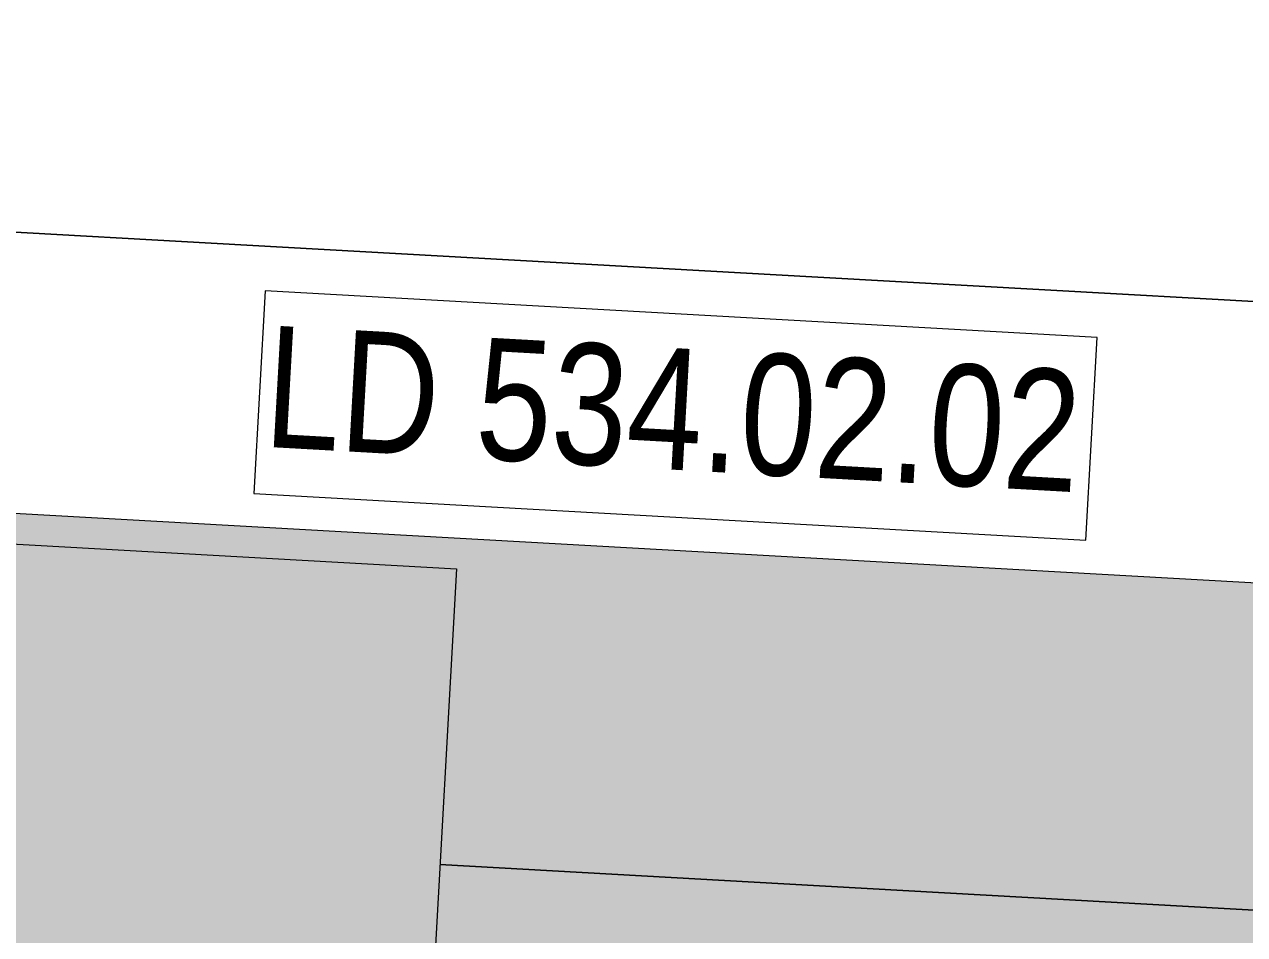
# Model space of a CAD drawing. Header units: metres. Extents: x -19025 to 34897, y -14024 to 26069.
# Drawn here: x -12645 to -11640, y 17415 to 18165 of the extents above; entities that cross this region are included whole.
import ezdxf

# ---------------------------------------------------------------- set-up
doc = ezdxf.new("R2010")
doc.units = ezdxf.units.M
doc.header["$MEASUREMENT"] = 0
for name, color, linetype in [('140 Bruestung Attika', 7, 'Continuous'), ('310 Dachkonstruktion massiv', 7, 'Continuous'), ('937 Beschriftung Detail', 7, 'Continuous')]:
    doc.layers.add(name, color=color, linetype=linetype)
doc.styles.add('ERSTELLTER_STIL_9', font='arial.ttf', dxfattribs={"width": 0.8})

# ---------------------------------------------------------------- blocks, each defined once
blk = doc.blocks.new('*X657')
at = {"layer": '310 Dachkonstruktion massiv', "color": 8, "linetype": 'Continuous', "lineweight": 5}
for p, q in [((-14.7247, 22.3146), (-14.2421, 22.2876)), ((-14.2421, 22.2876), (-14.7247, 22.3146)), ((-14.2421, 22.2876), (-13.7429, 22.2596)), ((-13.7429, 22.2596), (-14.2421, 22.2876)), ((-13.7429, 22.2596), (-13.2437, 22.2316)), ((-13.2437, 22.2316), (-13.7429, 22.2596)), ((-14.0539, 21.7762), (-13.7709, 21.7604)), ((-13.7709, 21.7604), (-14.0539, 21.7762)), ((-13.7709, 21.7604), (-13.2716, 21.7324)), ((-13.2716, 21.7324), (-13.7709, 21.7604))]:
    blk.add_line(p, q, dxfattribs=at)
blk = doc.blocks.new('Dachfläche_29_1', base_point=(-13.2152, 21.6128))
at = {"layer": '310 Dachkonstruktion massiv', "color": 7, "linetype": 'Continuous', "lineweight": 13, "flags": 128}
blk.add_lwpolyline([(-14.3973, 28.1581), (-14.7391, 22.0587), (-14.0402, 22.0195), (-14.0604, 21.6602), (-13.2152, 21.6128), (-12.8522, 28.0874)], close=True, dxfattribs=at)
at = {"layer": '310 Dachkonstruktion massiv', "color": 7, "linetype": 'Continuous', "lineweight": 13}
blk.add_blockref('*X657', (0, 0), dxfattribs=at)
blk = doc.blocks.new('Wand_196_1', base_point=(-12.9293, 21.757))
at = {"layer": '140 Bruestung Attika', "linetype": 'Continuous', "lineweight": 13, "true_color": 0xebebeb}
for points in [[(-14.4853, 21.674), (-14.0909, 21.6518), (-14.4632, 22.0683)], [(-14.4632, 22.0683), (-14.0909, 21.6518), (-14.0688, 22.0462)], [(-14.0909, 21.6518), (-12.9388, 21.5873), (-12.9167, 21.9816), (-14.0688, 22.0462)]]:
    blk.add_hatch(color=7, dxfattribs=at).paths.add_polyline_path(points)
at = {"layer": '140 Bruestung Attika', "color": 7, "linetype": 'Continuous', "lineweight": 13, "flags": 128}
blk.add_lwpolyline([(-12.9167, 21.9816), (-14.4632, 22.0683)], dxfattribs=at)

msp = doc.modelspace()

# ---------------------------------------------------------------- linework, layer by layer
at = {"layer": '937 Beschriftung Detail', "color": 7, "linetype": 'Continuous', "lineweight": 13, "flags": 128}
msp.add_lwpolyline([(-12455.63, 17778.36), (-11771.044, 17739.978), (-11761.688, 17906.859), (-12446.273, 17945.241), (-12455.63, 17778.36)], close=True, dxfattribs=at)

# ---------------------------------------------------------------- block references
at = {"layer": '140 Bruestung Attika', "color": 7, "lineweight": 30, "xscale": 1000, "yscale": 1000, "zscale": 1000}
msp.add_blockref('Wand_196_1', (-11177.954, 17453.928), dxfattribs=at)
at = {"layer": '310 Dachkonstruktion massiv', "color": 7, "linetype": 'Continuous', "lineweight": 13, "xscale": 1000, "yscale": 1000, "zscale": 1000}
msp.add_blockref('Dachfläche_29_1', (-11463.824, 17309.719), dxfattribs=at)

# ---------------------------------------------------------------- texts
at = {"layer": '937 Beschriftung Detail', "color": 7, "linetype": 'Continuous', "lineweight": 13, "insert": (-12448.536, 17815.566), "char_height": 100, "attachment_point": 7, "rotation": 356.791061, "style": 'ERSTELLTER_STIL_9'}
msp.add_mtext('\\A1;{\\pql;\\fArial|b0|i0|c0|p0;\\W0.800000;LD 53\\fArial|b0|i0|c0|p0;\\W0.800000;4\\fArial|b0|i0|c0|p0;\\W0.800000;.02.0\\fArial|b0|i0|c0|p0;\\W0.800000;2}', dxfattribs=at)

doc.saveas('drawing.dxf')
